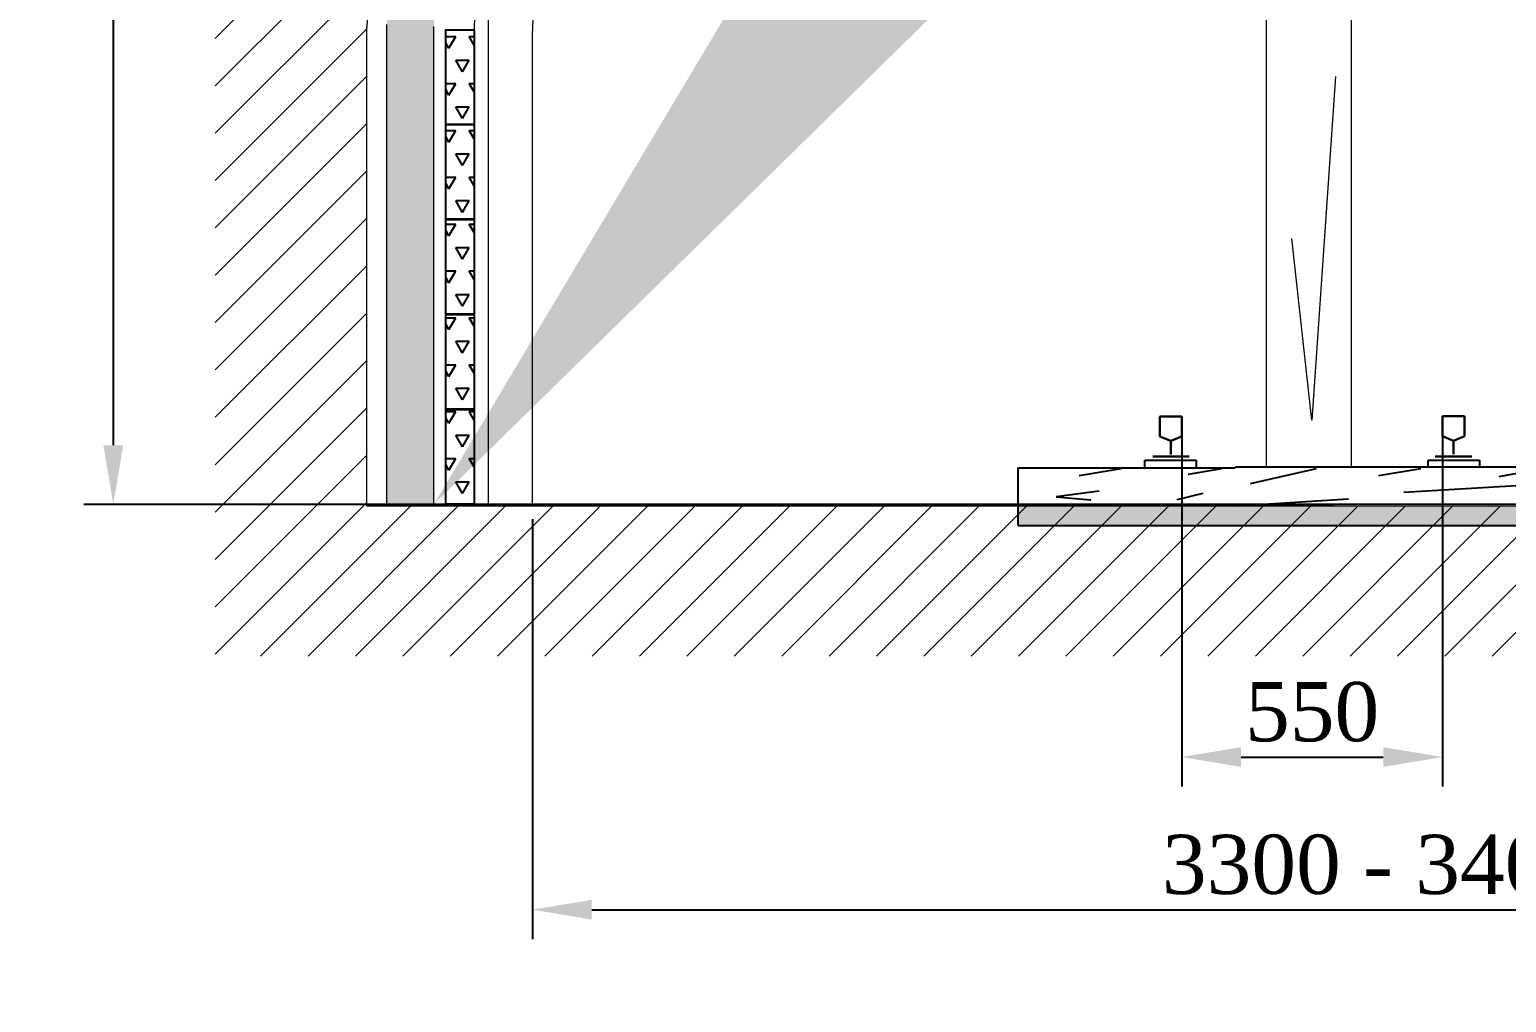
# Model space of a CAD drawing. Header units: millimetres. Extents: x -46762 to 217101, y -107409 to 31524.
# Drawn here: x 114351 to 117469, y -65313 to -63258 of the extents above; entities that cross this region are included whole.
import ezdxf

# ---------------------------------------------------------------- set-up
doc = ezdxf.new("R2010")
doc.units = ezdxf.units.MM
doc.styles.get("Standard").update_dxf_attribs({"font": 'TIMES.TTF'})
doc.dimstyles.new('ISO-25', dxfattribs={"dimscale": 50, "dimtxt": 2.5, "dimasz": 2.5, "dimexe": 1.25, "dimexo": 0.625, "dimtad": 1, "dimdec": 0, "dimtxsty": 'Standard', "dimcen": 2.5, "dimadec": 0, "dimazin": 0, "dimtfac": 1, "dimtdec": 0, "dimtmove": 0, "dimatfit": 3, "dimfxl": 1, "dimarcsym": 0})

# ---------------------------------------------------------------- blocks, each defined once
blk = doc.blocks.new('затяж')
h = blk.add_hatch()
h.set_pattern_fill('TRIANG', scale=6, style=0)
h.set_pattern_definition([(59.99999999999999, (-60928.14965484699, 7032.150187674619), (-28.5749897581405, 49.49334591314033), [28.575, -28.575]), (120, (-60928.14965484699, 7032.150187674619), (-57.14998975814051, 5.913140350699564e-06), [28.57499999999999, -28.57499999999999]), (0, (-60942.43715484699, 7056.896887674618), (28.575, 49.49334), [28.575, -28.575])])
h.paths.add_polyline_path([(59094.13031474774, -5736.145065864868), (59094.13031474774, -5936.145065864868), (59034.13031474774, -5936.145065864868), (59034.13031474774, -5736.145065864868)])
at = {"color": 7}
blk.add_lwpolyline([(59094.13031474774, -5736.145065864868), (59094.13031474774, -5936.145065864868), (59034.13031474774, -5936.145065864868), (59034.13031474774, -5736.145065864868), (59094.13031474774, -5736.145065864868)], dxfattribs=at)
blk = doc.blocks.new('релпу')
at = {"lineweight": 0, "true_color": 0xffffff}
blk.add_hatch(color=7, dxfattribs=at).paths.add_polyline_path([(59690.99797625154, -5513.61417229967), (59690.9979762517, -5558.216850492347), (60904.8610733884, -5558.216850492347), (60904.86107338822, -5513.614172299669)])
at = {"lineweight": 30}
for p, q in [((59990.90399165853, -5328.121403235702), (60037.05024831853, -5328.121403235702)), ((59990.90399165853, -5370.382896091025), (59990.90399165853, -5328.121403235702)), ((60037.05024831853, -5328.121403235702), (60037.05024831853, -5370.382896091025)), ((60587.46544660354, -5327.702632351095), (60633.61170326354, -5327.702632351095)), ((60587.46544660354, -5369.964125206418), (60587.46544660354, -5327.702632351095)), ((60633.61170326354, -5327.702632351095), (60633.61170326354, -5369.964125206418)), ((60013.97711998853, -5379.774338947602), (59990.90399165853, -5370.382896091025)), ((60037.05024831853, -5370.382896091025), (60013.97711998853, -5379.774338947602)), ((60013.97711998853, -5380.076811095052), (60013.97711998853, -5408.251139665328)), ((60610.53857493354, -5379.355568063176), (60587.46544660354, -5369.964125206418)), ((60633.61170326354, -5369.964125206418), (60610.53857493354, -5379.355568063176)), ((60610.53857493354, -5379.658040210626), (60610.53857493354, -5407.832368780902)), ((59975.52190610569, -5412.946861093616), (60052.43233387137, -5412.946861093616)), ((60572.08336104924, -5412.946861093616), (60648.99378881638, -5412.946861093616))]:
    blk.add_line(p, q, dxfattribs=at)
for p, q in [((59958.98020563892, -5435.779160889098), (59958.98020563892, -5420.236213504024)), ((59958.98020563892, -5420.236213504024), (60067.44315931556, -5420.236213504024)), ((60067.44315931556, -5420.236213504024), (60067.44315931556, -5435.779160889098)), ((60556.81757170497, -5435.779160889098), (60556.81757170497, -5420.236213504024)), ((60556.81757170497, -5420.236213504024), (60665.28052538162, -5420.236213504024)), ((60665.28052538162, -5420.236213504024), (60665.28052538162, -5435.779160889098)), ((59690.99797625153, -5436.425468235582), (60149.64684271457, -5436.425468235604)), ((59690.99797625153, -5436.425468235604), (59690.99797625153, -5558.216850492347)), ((59909.07332452247, -5438.428538215732), (59820.0350664882, -5453.27095839478)), ((60121.55098573916, -5438.428538215732), (60050.72509866644, -5450.797221698151)), ((60150.15410089458, -5434.223000108461), (60904.8610733886, -5434.223000108439)), ((60320.9955837045, -5438.428538215732), (60181.36740633257, -5470.587115270457)), ((60541.56763201521, -5438.428538215732), (60452.52937398094, -5453.27095839478)), ((60799.15568834898, -5438.428538215732), (60706.07023676916, -5455.744695091227)), ((60904.8610733884, -5434.223000108461), (60904.8610733886, -5558.216850492347)), ((59862.55618248309, -5485.835743821764), (59771.49432767532, -5498.204427304365)), ((60755.36109739536, -5473.679787574503), (60505.96706726123, -5488.360599423169)), ((59771.49432767532, -5498.204427304365), (59845.2213003888, -5504.082288393176)), ((60081.1046340203, -5490.783217214841), (60026.70927827334, -5504.082288393176)), ((60388.60517072666, -5503.041411272017), (60153.88137765898, -5517.722223120865)), ((60851.60595021502, -5489.811931874676), (60758.52049863519, -5512.075562143429)), ((59690.99797625153, -5558.216850492347), (60904.8610733884, -5558.216850492347)), ((59690.9979762517, -5558.216850492347), (60385.74279228743, -5558.216850492347))]:
    blk.add_line(p, q)
at = {"lineweight": 9}
blk.add_line((59690.99797625154, -5513.61417229967), (60904.86107338822, -5513.614172299669), dxfattribs=at)
at = {"color": 7, "lineweight": 0}
blk.add_lwpolyline([(59690.99797625154, -5513.61417229967), (59690.9979762517, -5558.216850492347), (60904.8610733884, -5558.216850492347), (60904.86107338822, -5513.614172299669), (59690.99797625154, -5513.61417229967)], dxfattribs=at)
blk = doc.blocks.new('*D306')
at = {"color": 0, "lineweight": -2}
for p, q in [((116783.9699458291, -64106.53026981702), (116783.9699458291, -64856.9936073611)), ((117334.3851441141, -64106.53026981702), (117334.3851441141, -64856.9936073611)), ((116908.9699458291, -64794.4936073611), (117209.3851441141, -64794.4936073611))]:
    blk.add_line(p, q, dxfattribs=at)
at = {"color": 0, "lineweight": 15}
for points in [[(116908.9699458291, -64773.66027402777), (116908.9699458291, -64815.32694069444), (116783.9699458291, -64794.4936073611)], [(117209.3851441141, -64773.66027402777), (117209.3851441141, -64815.32694069444), (117334.3851441141, -64794.4936073611)]]:
    blk.add_solid(points, dxfattribs=at)
at = {"layer": 'Defpoints', "color": 0, "lineweight": 15}
for p in [(116783.9699458291, -64075.28026981702), (117334.3851441141, -64075.28026981702), (117334.3851441141, -64794.4936073611)]:
    blk.add_point(p, dxfattribs=at)
at = {"color": 0, "lineweight": 15, "insert": (117059.1775449716, -64699.66213656082), "char_height": 125, "attachment_point": 5}
blk.add_mtext('550', dxfattribs=at)
blk = doc.blocks.new('*D294')
at = {"color": 0, "lineweight": -2}
for p, q in [((115413.29455133, -64292.02303888099), (115413.29455133, -65179.35246203694)), ((118983.29455133, -64292.02303888099), (118983.29455133, -65179.35246203694)), ((115538.29455133, -65116.85246203694), (118858.29455133, -65116.85246203694))]:
    blk.add_line(p, q, dxfattribs=at)
at = {"color": 0, "lineweight": 15}
for points in [[(115538.29455133, -65096.01912870361), (115538.29455133, -65137.68579537028), (115413.29455133, -65116.85246203694)], [(118858.29455133, -65096.01912870361), (118858.29455133, -65137.68579537028), (118983.29455133, -65116.85246203694)]]:
    blk.add_solid(points, dxfattribs=at)
at = {"layer": 'Defpoints', "color": 0, "lineweight": 15}
for p in [(115413.29455133, -64260.77303888099), (118983.29455133, -64260.77303888099), (118983.29455133, -65116.85246203694)]:
    blk.add_point(p, dxfattribs=at)
at = {"color": 0, "lineweight": 15, "insert": (117198.29455133, -65022.02099123666), "char_height": 125, "attachment_point": 5}
blk.add_mtext('3300 - 3400', dxfattribs=at)
blk = doc.blocks.new('*D295')
at = {"color": 0, "lineweight": -2}
for p, q in [((117105.8737092593, -61249.35341073567), (114465.7103232909, -61249.35341073566)), ((114528.2103232909, -61374.35341073566), (114528.2103232909, -64135.9528620452)), ((117105.8737092593, -64260.9528620452), (114465.7103232909, -64260.9528620452))]:
    blk.add_line(p, q, dxfattribs=at)
at = {"color": 0, "lineweight": 15}
for points in [[(114507.3769899576, -61374.35341073566), (114549.0436566242, -61374.35341073566), (114528.2103232909, -61249.35341073566)], [(114507.3769899576, -64135.9528620452), (114549.0436566242, -64135.9528620452), (114528.2103232909, -64260.9528620452)]]:
    blk.add_solid(points, dxfattribs=at)
at = {"layer": 'Defpoints', "color": 0, "lineweight": 15}
for p in [(117137.1237092593, -61249.35341073567), (114528.2103232909, -64260.9528620452), (117137.1237092593, -64260.9528620452)]:
    blk.add_point(p, dxfattribs=at)
at = {"color": 0, "lineweight": 15, "insert": (114433.3788524906, -62755.15313639041), "char_height": 125, "attachment_point": 5, "rotation": 90}
blk.add_mtext('3000', dxfattribs=at)

msp = doc.modelspace()

# ---------------------------------------------------------------- hatches: boundary and pattern name
at = {"lineweight": 0}
h = msp.add_hatch(dxfattribs=at)
h.set_pattern_fill('JIS_WOOD', scale=100, style=0)
h.set_pattern_definition([(45, (56195.76325502712, -58324.64049932285), (-49.99999991609842, 49.99999991609842), [])])
h.paths.add_polyline_path([(118750.6534083098, -61682.60945794475), (118752.1618696954, -61706.47995141597), (118077.335959124, -61582.50039623585), (118184.405920295, -61219.59797723568), (118348.9813645023, -61278.76440225547), (118383.5420986236, -61284.43236431377), (118372.1248235221, -61274.63384550296), (118334.618646199, -61248.08212775231), (118229.9147656879, -61180.92165640197), (118142.4009282779, -61127.81787509421), (117987.6888113358, -61055.97172512751), (117820.7092073889, -60994.17817127724), (117734.1855293716, -60961.33934482369), (117539.233634408, -60923.0274382624), (117477.9002337936, -60909.89197684226), (117359.155455072, -60895.09214854541), (117240.9472528315, -60885.11908793316), (117198.29455133, -60884.24012935422), (117155.6418498286, -60885.11908793316), (117037.4336475881, -60895.09214854541), (116918.6888688665, -60909.89197684226), (116857.355468252, -60923.0274382624), (116662.4035732884, -60961.33934482369), (116575.8798952712, -60994.17817127724), (116408.9002913243, -61055.97172512751), (116254.1881743822, -61127.81787509421), (116166.6743369722, -61180.92165640197), (116061.9704564611, -61248.08212775231), (116024.464279138, -61274.63384550296), (115880.6917520873, -61398.02211444307), (115850.9996498785, -61402.70744725284), (115825.9955316629, -61426.13584033466), (115813.4934725552, -61457.37323670161), (115669.3123174432, -61608.66463535051), (115676.0019449586, -61646.55016244807), (115575.6598376048, -61766.89325899729), (115459.709175726, -61931.80736048106), (115350.4481413626, -62114.5502097451), (115267.9444643723, -62301.7505053092), (115202.6884649063, -62461.55220290623), (115141.0438384059, -62654.33104957284), (115089.3423026176, -62924.61897410438), (115063.5134358043, -63258.64457685377), (115063.5134358043, -64263.94048848236), (119333.0756668558, -64263.94048848236), (119333.0756668558, -63258.64457685377), (119307.2468000424, -62924.61897410438), (119255.5452642542, -62654.33104957284), (119193.9006377538, -62461.55220290623), (119128.6446382878, -62301.7505053092), (119046.1409612974, -62114.5502097451), (118936.8799269341, -61931.80736048106), (118820.9292650552, -61766.89325899729)])
h.paths.add_polyline_path([(119046.055732599, -64581.17296892763), (119653.2928341847, -64452.10073849611), (119653.2928341847, -64132.12816369134), (119333.0756668558, -64200.19242376649), (119333.0756668558, -63258.64457685383), (119307.2468000425, -62924.61897410447), (119255.5452642542, -62654.33104957284), (119193.9006377537, -62461.55220290615), (119128.6446382877, -62301.75050530936), (119046.1409612975, -62114.55020974522), (118936.8799269341, -61931.80736048109), (118820.9292650552, -61766.89325899728), (118750.6534083098, -61682.60945794472), (118752.1618696954, -61706.47995141597), (118077.335959124, -61582.50039623585), (118184.405920295, -61219.59797723568), (118348.9813645024, -61278.76440225548), (118383.5420986236, -61284.43236431377), (118372.1248235221, -61274.63384550291), (118362.1478556018, -61267.57085867964), (118440.5054303993, -61280.4215047155), (118620.1096206667, -61100.1441849437), (118698.3943887555, -61113.04402718857), (118548.1993643509, -60984.14385102234), (118505.0672604293, -60953.60937560909), (118384.6577978416, -60876.37483355621), (118284.01688482, -60815.30548505228), (118106.0979503366, -60732.68241259058), (117914.0714057977, -60661.61982566275), (117814.5691760779, -60623.85517524118), (117590.3744968697, -60579.7964826957), (117519.8410861631, -60564.69070206254), (117383.2845906333, -60547.67089952116), (117247.3451580567, -60536.20187981708), (117198.29455133, -60535.19107745129), (117149.2439446033, -60536.20187981708), (117013.3045120268, -60547.67089952116), (116876.7480164969, -60564.69070206254), (116806.2146057904, -60579.7964826957), (116582.0199265822, -60623.85517524118), (116482.5176968624, -60661.61982566275), (116290.4911523234, -60732.68241259058), (116112.57221784, -60815.30548505228), (116011.9313048185, -60876.37483355621), (115891.5218422308, -60953.60937560909), (115848.3897383091, -60984.14385102234), (115683.0513322009, -61126.04036030346), (115648.9054146608, -61131.42849303471), (115620.1506787129, -61158.3711450788), (115605.773310739, -61194.29415090079), (115439.9649823601, -61368.27925934702), (115447.6580540029, -61411.84761550922), (115332.2646305461, -61550.24217654082), (115198.9213693854, -61739.89339324715), (115073.2711798675, -61950.04766990081), (114978.3919513286, -62165.32800979952), (114903.3475519427, -62349.0999620361), (114832.4562314673, -62570.7956357027), (114772.9994653108, -62881.62674891397), (114743.2962684754, -63265.75619207577), (114743.2962684754, -64581.17296892763)])
at = {"lineweight": 15}
h = msp.add_hatch(dxfattribs=at)
h.set_pattern_fill('GRAVEL', scale=10, style=0)
h.set_pattern_definition([(228.0128, (24572.1670675493, -18661.38355856139), (-2032.001726589601, -2286.002808951258), [34.1721, -3383.05]), (184.9697, (24549.3070675493, -18686.78355856139), (3048.004930617913, 253.9982075387458), [58.6405, -5805.4]), (132.5104, (24490.8870675493, -18691.86355856138), (2539.998151833169, -2794.002729246041), [41.34819999999999, -4093.47]), (267.2737, (24391.8270675493, -18755.36355856138), (253.9988970828173, 5079.998365336643), [53.40049999999999, -5286.639999999999]), (292.8337, (24389.2870675493, -18808.70355856138), (-1270.003605550191, 3048.001733005111), [52.3634, -5183.98]), (357.2737, (24409.6070675493, -18856.96355856139), (-5079.998365336643, 253.9988970828175), [53.40049999999999, -5286.639999999999]), (37.6942, (24462.9470675493, -18859.50355856138), (-3302.002086123993, -2539.997735698489), [70.61939999999998, -6991.310000000001]), (72.2553, (24518.8270675493, -18816.32355856138), (1778.00355654672, 5588.00162060364), [66.672, -6600.53]), (121.4296, (24539.1470675493, -18752.82355856138), (-2032.000523526448, 3301.996115997269), [53.5813, -5304.55]), (175.2364, (24511.2070675493, -18707.10355856139), (2793.997805305446, -253.9976162721156), [61.17129999999999, -2997.389999999999]), (222.3974, (24450.2470675493, -18702.02355856138), (-3048.000091723971, -2793.996365063697), [79.1078, -7831.68]), (138.8141, (24643.2870675493, -18757.90355856139), (-1777.998867422474, 1523.997655712401), [27.0005, -2673.06]), (171.4692, (24622.9670675493, -18740.12355856139), (3301.99495955914, -508.0012800045699), [51.36819999999998, -5085.459999999998]), (225, (24572.1670675493, -18732.50355856138), (-5.329070518200751e-14, -253.9998268700197), [35.9209, -323.289]), (203.1986, (24554.3870675493, -18702.02355856138), (1270.004282559083, 508.0022274306265), [19.3441, -1915.06]), (291.8014, (24536.6070675493, -18709.64355856138), (-254.0001781894509, 762.0004908731864), [27.3566, -1340.48]), (30.9638, (24546.7670675493, -18735.04355856138), (761.9991954808227, 508.0003958660552), [44.43199999999999, -1436.629999999999]), (161.5651, (24584.8670675493, -18712.18355856138), (508.0002318180981, -253.9996222465077), [32.1287, -771.0899999999999]), (16.38950000000001, (24389.2870675493, -18709.64355856138), (2540.001401396935, 761.9984149967804), [45.00880000000001, -4455.88]), (70.3462, (24432.4670675493, -18696.94355856139), (-1015.997168867651, -2793.9960488545), [37.7599, -3738.219999999999]), (293.1986, (24584.8670675493, -18661.38355856139), (-508.0022274306264, 1270.004282559083), [38.688, -1895.72]), (343.6105, (24600.1070675493, -18696.94355856139), (-2540.001401396935, 761.9984149967811), [45.00879999999999, -4455.879999999998]), (339.444, (24389.2870675493, -18867.12355856139), (-1270.001576425591, 507.9993836050138), [43.4035, -2126.77]), (294.7751, (24429.9270675493, -18882.36355856138), (-1269.997040362684, 2793.998702615667), [36.36719999999998, -3600.359999999999]), (66.80140000000002, (24587.4070675493, -18915.38355856139), (508.0022274306268, 1270.004282559083), [38.688, -1895.72]), (17.35400000000001, (24602.6470675493, -18879.82355856138), (-3302.000178185996, -1015.998467560563), [42.57829999999999, -4215.239999999999]), (69.444, (24462.9470675493, -18915.38355856139), (-507.9993836050144, -1270.001576425591), [21.7018, -2148.48]), (101.3099, (24572.1670675493, -18915.38355856139), (-253.9987462887348, 1015.996746090262), [12.9515, -1282.2]), (165.9638, (24569.6270675493, -18902.68355856138), (762.0005354697173, -253.9995604123641), [52.3634, -994.905]), (186.0090000000001, (24518.8270675493, -18889.98355856138), (2539.996254442795, 253.9994068547858), [48.5267, -4804.139999999999]), (303.6901, (24546.7670675493, -18757.90355856139), (-254.0000871307233, 507.999509923184), [36.6324, -879.178]), (353.1572, (24567.0870675493, -18788.38355856139), (4318.001785664343, -508.002275165484), [63.95569999999999, -6331.599999999999]), (60.94540000000001, (24630.5870675493, -18796.00355856138), (-1015.997636582909, -1777.995761083413), [26.1508, -2588.94]), (90, (24643.2870675493, -18773.14355856138), (-254, 254), [15.24, -238.76]), (120.2564, (24513.7470675493, -18882.36355856138), (1015.997846683611, -1777.999103247756), [35.2867, -3493.39]), (48.01279999999999, (24495.9670675493, -18851.88355856139), (2032.001726589601, 2286.002808951258), [68.3443, -3348.88]), (0, (24541.6870675493, -18801.08355856139), (254, 254), [66.04, -187.96]), (325.3048, (24607.7270675493, -18801.08355856139), (-2539.995599095369, 1778.000169048476), [40.161, -3975.93]), (254.0546, (24640.7470675493, -18823.94355856139), (-254.0006479701474, -1016.002420320363), [36.9829, -1812.17]), (207.646, (24630.5870675493, -18859.50355856138), (-4825.998304902272, -2540.001597472339), [60.2145, -5961.25]), (175.4261, (24577.2470675493, -18887.44355856139), (-3302.000760474751, 253.9987711219462), [63.70289999999999, -6306.579999999998]), (175.4261, (24577.2470675493, -18887.44355856139), (-3302.000760474751, 253.9987711219462), [63.70289999999999, -6306.579999999998])])
edge = h.paths.add_edge_path()
edge.add_line((115105.3718890499, -64260.77303888099), (115105.3718890499, -63247.91589665))
edge.add_line((115105.3718890499, -63247.91589665), (115130.6943074944, -62920.43981552315))
edge.add_line((115130.6943074944, -62920.43981552315), (115181.3820876789, -62655.45165421772))
edge.add_line((115181.3820876789, -62655.45165421772), (115241.8179960127, -62466.45278493673))
edge.add_line((115241.8179960127, -62466.45278493673), (115305.7944660774, -62309.78445395925))
edge.add_line((115305.7944660774, -62309.78445395925), (115386.680423911, -62126.25475242582))
edge.add_line((115386.680423911, -62126.25475242582), (115493.7990850516, -61947.0950962846))
edge.add_line((115493.7990850516, -61947.0950962846), (115607.4762045406, -61785.41460463384))
edge.add_line((115607.4762045406, -61785.41460463384), (115705.8508195933, -61667.43117664442))
edge.add_line((115705.8508195933, -61667.43117664442), (115699.2923612449, -61630.28850301935))
edge.add_line((115699.2923612449, -61630.28850301935), (115840.6464348841, -61481.96360238318))
edge.add_line((115840.6464348841, -61481.96360238318), (115852.903355578, -61451.33870398421))
edge.add_line((115852.903355578, -61451.33870398421), (115877.4171969658, -61428.36969115889))
edge.add_line((115877.4171969658, -61428.36969115889), (115906.527101092, -61423.7762276199))
edge.add_line((115906.527101092, -61423.7762276199), (116047.4805589849, -61302.80733650215))
edge.add_line((116047.4805589849, -61302.80733650215), (116084.2513210664, -61276.77624066817))
edge.add_line((116084.2513210664, -61276.77624066817), (116186.9021843126, -61210.9326413051))
edge.add_line((116186.9021843126, -61210.9326413051), (116272.7000641263, -61158.87011061121))
edge.add_line((116272.7000641263, -61158.87011061121), (116424.3786101479, -61088.43270868308))
edge.add_line((116424.3786101479, -61088.43270868308), (116588.0841042135, -61027.85079314359))
edge.add_line((116588.0841042135, -61027.85079314359), (116672.9112395245, -60995.65586524796))
edge.add_line((116672.9112395245, -60995.65586524796), (116864.0405483124, -60958.09517254081))
edge.add_line((116864.0405483124, -60958.09517254081), (116924.1713332285, -60945.21726918773))
edge.add_line((116924.1713332285, -60945.21726918773), (117040.5877829556, -60930.70763360259))
edge.add_line((117040.5877829556, -60930.70763360259), (117156.478177309, -60920.93012319843))
edge.add_line((117156.478177309, -60920.93012319843), (117198.29455133, -60920.06839910142))
edge.add_line((115205.034872968, -64260.77303888099), (115205.034872968, -63251.9129488442))
edge.add_line((115205.034872968, -63251.9129488442), (115229.1514619627, -62940.03096681862))
edge.add_line((115229.1514619627, -62940.03096681862), (115277.4255383289, -62687.66128938488))
edge.add_line((115277.4255383289, -62687.66128938488), (115334.9835462659, -62507.66236626013))
edge.add_line((115334.9835462659, -62507.66236626013), (115395.913517756, -62358.45443199587))
edge.add_line((115395.913517756, -62358.45443199587), (115472.9477633119, -62183.66424005927))
edge.add_line((115472.9477633119, -62183.66424005927), (115574.9655358267, -62013.03599611524))
edge.add_line((115574.9655358267, -62013.03599611524), (115683.2294591496, -61859.05457549548))
edge.add_line((115683.2294591496, -61859.05457549548), (115776.9195687236, -61746.68940598174))
edge.add_line((115776.9195687236, -61746.68940598174), (115770.6734179156, -61711.31543110072))
edge.add_line((115770.6734179156, -61711.31543110072), (115905.2963451911, -61570.05362097104))
edge.add_line((115905.2963451911, -61570.05362097104), (115916.9696029947, -61540.88705106726))
edge.add_line((115916.9696029947, -61540.88705106726), (115940.3161186022, -61519.01180075743))
edge.add_line((115940.3161186022, -61519.01180075743), (115968.0398368177, -61514.63707357744))
edge.add_line((115968.0398368177, -61514.63707357744), (116102.281225287, -61399.42860584625))
edge.add_line((116102.281225287, -61399.42860584625), (116137.300998698, -61374.63708600437))
edge.add_line((116137.300998698, -61374.63708600437), (116235.0637255991, -61311.92889613478))
edge.add_line((116235.0637255991, -61311.92889613478), (116316.7759920884, -61262.34553356917))
edge.add_line((116316.7759920884, -61262.34553356917), (116461.2317502042, -61195.26229363761))
edge.add_line((116461.2317502042, -61195.26229363761), (116617.1417445524, -61137.56523121905))
edge.add_line((116617.1417445524, -61137.56523121905), (116697.9294924677, -61106.90339512797))
edge.add_line((116697.9294924677, -61106.90339512797), (116879.957405599, -61071.13130683545))
edge.add_line((116879.957405599, -61071.13130683545), (116937.2248198048, -61058.86663697538))
edge.add_line((116937.2248198048, -61058.86663697538), (117048.0976290687, -61045.04793641809))
edge.add_line((117048.0976290687, -61045.04793641809), (117158.4694332147, -61035.73602174746))
edge.add_line((117158.4694332147, -61035.73602174746), (117198.29455133, -61034.91533213127))
edge.add_line((115105.3718890499, -64260.77303888099), (115205.034872968, -64260.77303888099))
edge.add_line((118272.6618777742, -61251.32682667549), (118209.6869183475, -61210.9326413051))
edge.add_line((118209.6869183475, -61210.9326413051), (118123.8890385338, -61158.87011061121))
edge.add_line((118123.8890385338, -61158.87011061121), (117972.2104925121, -61088.43270868308))
edge.add_line((117972.2104925121, -61088.43270868308), (117808.5049984465, -61027.85079314359))
edge.add_line((117808.5049984465, -61027.85079314359), (117723.6778631355, -60995.65586524796))
edge.add_line((117723.6778631355, -60995.65586524796), (117532.5485543477, -60958.09517254081))
edge.add_line((117532.5485543477, -60958.09517254081), (117472.4177694316, -60945.21726918773))
edge.add_line((117472.4177694316, -60945.21726918773), (117356.0013197045, -60930.70763360259))
edge.add_line((117356.0013197045, -60930.70763360259), (117240.1109253511, -60920.93012319843))
edge.add_line((117240.1109253511, -60920.93012319843), (117198.29455133, -60920.06839910142))
edge.add_line((118301.3469224753, -61405.46964586953), (118294.3078773731, -61399.42860584625))
edge.add_line((118294.3078773731, -61399.42860584625), (118259.2881039621, -61374.63708600437))
edge.add_line((118259.2881039621, -61374.63708600437), (118161.525377061, -61311.92889613478))
edge.add_line((118161.525377061, -61311.92889613478), (118079.8131105717, -61262.34553356917))
edge.add_line((118079.8131105717, -61262.34553356917), (117935.3573524558, -61195.26229363761))
edge.add_line((117935.3573524558, -61195.26229363761), (117779.4473581077, -61137.56523121905))
edge.add_line((117779.4473581077, -61137.56523121905), (117698.6596101924, -61106.90339512797))
edge.add_line((117698.6596101924, -61106.90339512797), (117516.6316970611, -61071.13130683545))
edge.add_line((117516.6316970611, -61071.13130683545), (117459.3642828553, -61058.86663697538))
edge.add_line((117459.3642828553, -61058.86663697538), (117348.4914735914, -61045.04793641809))
edge.add_line((117348.4914735914, -61045.04793641809), (117238.1196694453, -61035.73602174746))
edge.add_line((117238.1196694453, -61035.73602174746), (117198.29455133, -61034.91533213127))
edge.add_line((118178.6439295439, -61324.17516172514), (118368.5959032119, -61392.46468852251))
edge.add_line((118368.5959032119, -61392.46468852251), (118950.3521756387, -61487.87274518359))
edge.add_line((118950.3521756387, -61487.87274518359), (118983.6967300038, -61505.51565924159))
edge.add_line((118983.6967300038, -61505.51565924159), (120137.975414228, -61266.90110561571))
edge.add_line((118272.6618777742, -61251.32682667549), (118348.9813645023, -61278.76440225547))
edge.add_line((118348.9813645023, -61278.76440225547), (118930.7376369291, -61374.17245891655))
edge.add_line((118930.7376369291, -61374.17245891655), (118964.0821912943, -61391.81537297455))
edge.add_line((118964.0821912943, -61391.81537297455), (120094.5353447346, -61158.12607567594))
edge.add_line((120094.5353447346, -61158.12607567594), (120118.5114395527, -61270.92473326508))

# ---------------------------------------------------------------- linework, layer by layer
at = {"color": 7, "lineweight": 15}
for p, q in [((116961.8828604372, -61523.85568201003), (116961.8828604371, -64181.38186668978)), ((117141.8828604371, -64181.38186668977), (117141.8828604372, -61583.35084382586)), ((115290.29455133, -63260.77303888099), (115290.29455133, -64260.77303888099)), ((115319.29455133, -63260.77303888099), (115319.29455133, -64260.77303888099)), ((115413.29455133, -64260.77303888099), (115413.29455133, -63260.77303888099)), ((115290.29455133, -64260.77303888099), (115413.29455133, -64260.77303888099))]:
    msp.add_line(p, q, dxfattribs=at)
at = {"color": 1, "lineweight": 15}
for p, q in [((115105.3718890499, -64260.77303888099), (115205.034872968, -64260.77303888099)), ((115229.8935697749, -64260.77303888099), (115230.58697175, -64260.77303888099))]:
    msp.add_line(p, q, dxfattribs=at)
at = {"color": 7, "lineweight": 0}
msp.add_line((115063.5134358043, -64263.94048848236), (119110.5145249178, -64263.94048848236), dxfattribs=at)
for points in [[(115063.5134358043, -64263.94048848236), (115063.5134358043, -63258.64457685377), (115089.3423026176, -62924.61897410438)], [(115105.3718890499, -64260.77303888099), (115105.3718890499, -63247.91589665)], [(115205.034872968, -64260.77303888099), (115205.034872968, -63251.9129488442)]]:
    msp.add_lwpolyline(points, dxfattribs=at)
at = {"color": 7, "lineweight": 15}
msp.add_lwpolyline([(117108.1843541244, -63357.52521090279), (117058.1252100811, -64082.95994145708), (117016.4087837365, -63699.39682298887)], dxfattribs=at)
for radius in [2233, 2204, 2110]:
    msp.add_arc((117523.29455133, -63260.77303888099), radius, 125.6911599997965, 180, dxfattribs=at)

# ---------------------------------------------------------------- block references
for p in [(56195.76325502712, -57522.52269554662), (56195.76325502712, -57722.73273554799), (56195.76325502712, -57923.02285026631), (56195.76325502712, -58123.7495013451), (56195.76325502712, -58324.64049932285)]:
    msp.add_blockref('затяж', p, dxfattribs=at)
at = {"color": 7, "lineweight": 0, "true_color": 0xffffff}
msp.add_blockref('релпу', (56746.91969751053, -58747.15886658132), dxfattribs=at)

# ---------------------------------------------------------------- dimensions: what is measured, and where the dimension line sits
at = {"color": 7, "lineweight": 15}
dim = msp.add_linear_dim(base=(114528.2103232909, -64260.9528620452), p1=(117137.1237092593, -61249.35341073567), p2=(117137.1237092593, -64260.9528620452), angle=90, text='3000', dimstyle='ISO-25', dxfattribs=at)
dim.commit()
dim.dimension.update_dxf_attribs({"geometry": '*D295', "text_midpoint": (114433.3788524906, -62755.15313639041)})
dim = msp.add_linear_dim(base=(117334.3851441141, -64794.4936073611), p1=(116783.9699458291, -64075.28026981702), p2=(117334.3851441141, -64075.28026981702), dimstyle='ISO-25', dxfattribs=at)
dim.commit()
dim.dimension.update_dxf_attribs({"geometry": '*D306', "text_midpoint": (117059.1775449716, -64699.66213656082)})
dim = msp.add_linear_dim(base=(118983.29455133, -65116.85246203694), p1=(115413.29455133, -64260.77303888099), p2=(118983.29455133, -64260.77303888099), text='3300 - 3400', dimstyle='ISO-25', dxfattribs=at)
dim.commit()
dim.dimension.update_dxf_attribs({"geometry": '*D294', "text_midpoint": (117198.29455133, -65022.02099123666)})

doc.saveas('drawing.dxf')
